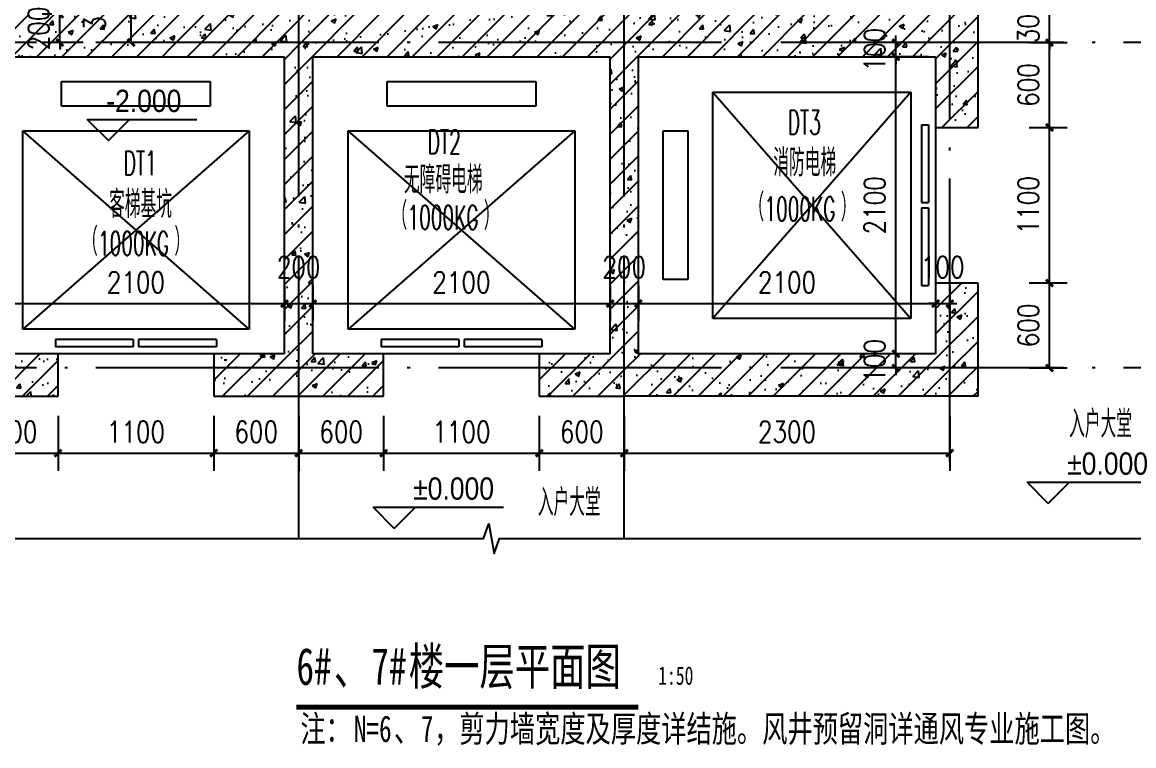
# Model space of a CAD drawing. Extents: x 718358 to 1668613, y -348838 to -159582.
# Drawn here: x 786158 to 794011, y -184164 to -179049 of the extents above; entities that cross this region are included whole.
import ezdxf

# ---------------------------------------------------------------- set-up
doc = ezdxf.new("R2010")
doc.units = 0
doc.header["$LTSCALE"] = 1000
doc.linetypes.add('DOTE', pattern=[2.42, 2, -0.2, 0.02, -0.2])
for name, color, linetype in [('建-尺寸', 73, 'Continuous'), ('建-影线', 8, 'Continuous'), ('建-房间名', 7, 'Continuous'), ('建-柱子', 6, 'Continuous'), ('建-标高', 3, 'Continuous'), ('建-楼梯', 4, 'Continuous'), ('建-符号', 3, 'Continuous'), ('建-符号说明', 7, 'Continuous'), ('建-轴网', 14, 'DOTE'), ('建-门窗', 4, 'Continuous')]:
    doc.layers.add(name, color=color, linetype=linetype)
doc.styles.add('_TCH_DIM', font='gt单线西文.shx', dxfattribs={"width": 0.8, "bigfont": 'gt单线中文.shx'})
doc.styles.add('DIM_FONT', font='SIMPLEX.shx', dxfattribs={"width": 0.8, "bigfont": 'GBCBIG.shx'})
doc.styles.add('黑体字', font='simhei.ttf', dxfattribs={"width": 0.7})
doc.dimstyles.new('DIMN50', dxfattribs={"dimscale": 0.5, "dimtxt": 300, "dimasz": 100, "dimexe": 250, "dimexo": 300, "dimgap": 150, "dimtad": 1, "dimdec": 0, "dimzin": 0, "dimdsep": 46, "dimtxsty": 'DIM_FONT', "dimblk": 'ARCHTICK', "dimcen": 0.09, "dimdle": 1, "dimclrt": 7, "dimazin": 2, "dimtfac": 1, "dimtdec": 0, "dimtix": 1, "dimtmove": 2, "dimatfit": 3, "dimldrblk": 'ARCHTICK', "dimfxl": 1, "dimtolj": 1, "dimtzin": 0, "dimarcsym": 0})
pattern_1 = [(45, (0, 0), (-88.388348, 88.388348), []), (50, (0, 0), (358.63009, -31.37607), [37.5, -412.5]), (355, (0, 0), (-69.37567, 376.09607), [30, -330]), (100.4514, (29.9, -2.6), (289.25469, 344.71977), [31.8701, -350.57106]), (46.1842, (0, 100), (533.62052, -82.7595), [56.25, -618.75]), (96.6356, (44.47, 93.1), (467.33135, 487.05894), [47.80514, -525.8565]), (351.1842, (0, 100), (467.33097, 487.0593), [45, -495]), (21, (50, 75), (298.45353, -201.30945), [37.5, -412.5]), (326, (50, 75), (121.65767, 362.57502), [30, -330]), (71.4514, (74.87, 58.22), (420.11131, 161.26525), [31.8701, -350.57106]), (37.5, (0, 0), (6.079928, 166.446927), [0, -326, 0, -335, 0, -331.25]), (7.5, (0, 0), (131.53477, 197.205856), [0, -191, 0, -318.5, 0, -126.25]), (327.5, (-111.5, 0), (266.911218, -11.277436), [0, -125, 0, -390, 0, -517.5]), (317.5, (-161.5, 0), (291.593085, 50.05249), [0, -162.5, 0, -259, 0, -367.5])]

# ---------------------------------------------------------------- blocks, each defined once
blk = doc.blocks.new('_ArchTick')
at = {"color": 0, "linetype": 'ByBlock', "const_width": 0.4}
blk.add_lwpolyline([(-0.5, -0.5), (0.5, 0.5)], dxfattribs=at)
blk = doc.blocks.new('*D124')
at = {"layer": 'Defpoints', "color": 0, "transparency": 16777216}
for p in [(785910.9, -180761.8), (788010.9, -180761.8), (788010.9, -181038.1)]:
    blk.add_point(p, dxfattribs=at)
at = {"layer": '建-尺寸', "color": 0, "lineweight": -2, "transparency": 16777216}
for p, q in [((785910.9, -180911.8), (785910.9, -181163.1)), ((788010.9, -180911.8), (788010.9, -181163.1)), ((785910.4, -181038.1), (788011.4, -181038.1))]:
    blk.add_line(p, q, dxfattribs=at)
at = {"layer": '建-尺寸', "color": 0, "lineweight": -2, "transparency": 16777216, "xscale": 50, "yscale": 50, "zscale": 50, "rotation": 180}
blk.add_blockref('_ArchTick', (785910.9, -181038.1), dxfattribs=at)
at = {"layer": '建-尺寸', "color": 0, "lineweight": -2, "transparency": 16777216, "xscale": 50, "yscale": 50, "zscale": 50}
blk.add_blockref('_ArchTick', (788010.9, -181038.1), dxfattribs=at)
at = {"layer": '建-尺寸', "color": 7, "transparency": 16777216, "insert": (786960.9, -180888.1), "char_height": 150, "attachment_point": 5, "style": 'DIM_FONT'}
blk.add_mtext('\\A1;2100', dxfattribs=at)
blk = doc.blocks.new('*D125')
at = {"layer": 'Defpoints', "color": 0, "transparency": 16777216}
for p in [(788010.9, -180761.8), (788210.9, -180761.8), (788210.9, -181038.1)]:
    blk.add_point(p, dxfattribs=at)
at = {"layer": '建-尺寸', "color": 0, "lineweight": -2, "transparency": 16777216}
for p, q in [((788010.9, -180911.8), (788010.9, -181163.1)), ((788210.9, -180911.8), (788210.9, -181163.1)), ((788010.4, -181038.1), (788211.4, -181038.1))]:
    blk.add_line(p, q, dxfattribs=at)
at = {"layer": '建-尺寸', "color": 0, "lineweight": -2, "transparency": 16777216, "xscale": 50, "yscale": 50, "zscale": 50, "rotation": 180}
blk.add_blockref('_ArchTick', (788010.9, -181038.1), dxfattribs=at)
at = {"layer": '建-尺寸', "color": 0, "lineweight": -2, "transparency": 16777216, "xscale": 50, "yscale": 50, "zscale": 50}
blk.add_blockref('_ArchTick', (788210.9, -181038.1), dxfattribs=at)
at = {"layer": '建-尺寸', "color": 7, "transparency": 16777216, "insert": (788110.9, -180780.6), "char_height": 150, "attachment_point": 5, "style": 'DIM_FONT'}
blk.add_mtext('\\A1;200', dxfattribs=at)
blk = doc.blocks.new('*D126')
at = {"layer": 'Defpoints', "color": 0, "transparency": 16777216}
for p in [(788210.9, -180761.8), (790310.9, -180761.8), (790310.9, -181038.1)]:
    blk.add_point(p, dxfattribs=at)
at = {"layer": '建-尺寸', "color": 0, "lineweight": -2, "transparency": 16777216}
for p, q in [((788210.9, -180911.8), (788210.9, -181163.1)), ((790310.9, -180911.8), (790310.9, -181163.1)), ((788210.4, -181038.1), (790311.4, -181038.1))]:
    blk.add_line(p, q, dxfattribs=at)
at = {"layer": '建-尺寸', "color": 0, "lineweight": -2, "transparency": 16777216, "xscale": 50, "yscale": 50, "zscale": 50, "rotation": 180}
blk.add_blockref('_ArchTick', (788210.9, -181038.1), dxfattribs=at)
at = {"layer": '建-尺寸', "color": 0, "lineweight": -2, "transparency": 16777216, "xscale": 50, "yscale": 50, "zscale": 50}
blk.add_blockref('_ArchTick', (790310.9, -181038.1), dxfattribs=at)
at = {"layer": '建-尺寸', "color": 7, "transparency": 16777216, "insert": (789260.9, -180888.1), "char_height": 150, "attachment_point": 5, "style": 'DIM_FONT'}
blk.add_mtext('\\A1;2100', dxfattribs=at)
blk = doc.blocks.new('*D127')
at = {"layer": 'Defpoints', "color": 0, "transparency": 16777216}
for p in [(790310.9, -180761.8), (790510.9, -180761.8), (790510.9, -181038.1)]:
    blk.add_point(p, dxfattribs=at)
at = {"layer": '建-尺寸', "color": 0, "lineweight": -2, "transparency": 16777216}
for p, q in [((790310.9, -180911.8), (790310.9, -181163.1)), ((790510.9, -180911.8), (790510.9, -181163.1)), ((790310.4, -181038.1), (790511.4, -181038.1))]:
    blk.add_line(p, q, dxfattribs=at)
at = {"layer": '建-尺寸', "color": 0, "lineweight": -2, "transparency": 16777216, "xscale": 50, "yscale": 50, "zscale": 50, "rotation": 180}
blk.add_blockref('_ArchTick', (790310.9, -181038.1), dxfattribs=at)
at = {"layer": '建-尺寸', "color": 0, "lineweight": -2, "transparency": 16777216, "xscale": 50, "yscale": 50, "zscale": 50}
blk.add_blockref('_ArchTick', (790510.9, -181038.1), dxfattribs=at)
at = {"layer": '建-尺寸', "color": 7, "transparency": 16777216, "insert": (790410.9, -180780.6), "char_height": 150, "attachment_point": 5, "style": 'DIM_FONT'}
blk.add_mtext('\\A1;200', dxfattribs=at)
blk = doc.blocks.new('*D128')
at = {"layer": 'Defpoints', "color": 0, "transparency": 16777216}
for p in [(790510.9, -180761.8), (792610.9, -180761.8), (792610.9, -181038.1)]:
    blk.add_point(p, dxfattribs=at)
at = {"layer": '建-尺寸', "color": 0, "lineweight": -2, "transparency": 16777216}
for p, q in [((790510.9, -180911.8), (790510.9, -181163.1)), ((792610.9, -180911.8), (792610.9, -181163.1)), ((790510.4, -181038.1), (792611.4, -181038.1))]:
    blk.add_line(p, q, dxfattribs=at)
at = {"layer": '建-尺寸', "color": 0, "lineweight": -2, "transparency": 16777216, "xscale": 50, "yscale": 50, "zscale": 50, "rotation": 180}
blk.add_blockref('_ArchTick', (790510.9, -181038.1), dxfattribs=at)
at = {"layer": '建-尺寸', "color": 0, "lineweight": -2, "transparency": 16777216, "xscale": 50, "yscale": 50, "zscale": 50}
blk.add_blockref('_ArchTick', (792610.9, -181038.1), dxfattribs=at)
at = {"layer": '建-尺寸', "color": 7, "transparency": 16777216, "insert": (791560.9, -180888.1), "char_height": 150, "attachment_point": 5, "style": 'DIM_FONT'}
blk.add_mtext('\\A1;2100', dxfattribs=at)
blk = doc.blocks.new('*D129')
at = {"layer": 'Defpoints', "color": 0, "transparency": 16777216}
for p in [(792610.9, -180761.8), (792710.9, -180761.8), (792710.9, -181038.1)]:
    blk.add_point(p, dxfattribs=at)
at = {"layer": '建-尺寸', "color": 0, "lineweight": -2, "transparency": 16777216}
for p, q in [((792610.9, -180911.8), (792610.9, -181163.1)), ((792710.9, -180911.8), (792710.9, -181163.1)), ((792610.9, -181038.1), (792560.9, -181038.1)), ((792610.9, -181038.1), (792710.9, -181038.1)), ((792710.9, -181038.1), (792760.9, -181038.1))]:
    blk.add_line(p, q, dxfattribs=at)
at = {"layer": '建-尺寸', "color": 0, "lineweight": -2, "transparency": 16777216, "xscale": 50, "yscale": 50, "zscale": 50}
blk.add_blockref('_ArchTick', (792610.9, -181038.1), dxfattribs=at)
at = {"layer": '建-尺寸', "color": 0, "lineweight": -2, "transparency": 16777216, "xscale": 50, "yscale": 50, "zscale": 50, "rotation": 180}
blk.add_blockref('_ArchTick', (792710.9, -181038.1), dxfattribs=at)
at = {"layer": '建-尺寸', "color": 7, "transparency": 16777216, "insert": (792660.9, -180780.6), "char_height": 150, "attachment_point": 5, "style": 'DIM_FONT'}
blk.add_mtext('\\A1;100', dxfattribs=at)
blk = doc.blocks.new('*D130')
at = {"layer": 'Defpoints', "color": 0, "transparency": 16777216}
for p in [(792330.4, -181392.9), (792710.9, -181392.9), (792710.9, -181493)]:
    blk.add_point(p, dxfattribs=at)
at = {"layer": '建-尺寸', "color": 0, "lineweight": -2, "transparency": 16777216}
for p, q in [((792560.9, -181392.9), (792205.4, -181392.9)), ((792330.4, -181392.9), (792330.4, -181342.9)), ((792330.4, -181493), (792330.4, -181392.9)), ((792560.9, -181493), (792205.4, -181493)), ((792330.4, -181493), (792330.4, -181543))]:
    blk.add_line(p, q, dxfattribs=at)
at = {"layer": '建-尺寸', "color": 0, "lineweight": -2, "transparency": 16777216, "xscale": 50, "yscale": 50, "zscale": 50}
for p, rotation in [((792330.4, -181392.9), 270), ((792330.4, -181493), 90)]:
    blk.add_blockref('_ArchTick', p, dxfattribs=dict(at, rotation=rotation))
at = {"layer": '建-尺寸', "color": 7, "transparency": 16777216, "insert": (792180.4, -181442.9), "char_height": 150, "attachment_point": 5, "rotation": 90, "style": 'DIM_FONT'}
blk.add_mtext('\\A1;100', dxfattribs=at)
blk = doc.blocks.new('*D131')
at = {"layer": 'Defpoints', "color": 0, "transparency": 16777216}
for p in [(792330.4, -179292.9), (792710.9, -179292.9), (792710.9, -181392.9)]:
    blk.add_point(p, dxfattribs=at)
at = {"layer": '建-尺寸', "color": 0, "lineweight": -2, "transparency": 16777216}
for p, q in [((792560.9, -179292.9), (792205.4, -179292.9)), ((792330.4, -181393.4), (792330.4, -179292.4)), ((792560.9, -181392.9), (792205.4, -181392.9))]:
    blk.add_line(p, q, dxfattribs=at)
at = {"layer": '建-尺寸', "color": 0, "lineweight": -2, "transparency": 16777216, "xscale": 50, "yscale": 50, "zscale": 50}
for p, rotation in [((792330.4, -179292.9), 90), ((792330.4, -181392.9), 270)]:
    blk.add_blockref('_ArchTick', p, dxfattribs=dict(at, rotation=rotation))
at = {"layer": '建-尺寸', "color": 7, "transparency": 16777216, "insert": (792180.4, -180342.9), "char_height": 150, "attachment_point": 5, "rotation": 90, "style": 'DIM_FONT'}
blk.add_mtext('\\A1;2100', dxfattribs=at)
blk = doc.blocks.new('*D132')
at = {"layer": 'Defpoints', "color": 0, "transparency": 16777216}
for p in [(792330.4, -179192.7), (792710.9, -179192.7), (792710.9, -179292.9)]:
    blk.add_point(p, dxfattribs=at)
at = {"layer": '建-尺寸', "color": 0, "lineweight": -2, "transparency": 16777216}
for p, q in [((792560.9, -179192.7), (792205.4, -179192.7)), ((792330.4, -179192.7), (792330.4, -179142.7)), ((792330.4, -179292.9), (792330.4, -179192.7)), ((792560.9, -179292.9), (792205.4, -179292.9)), ((792330.4, -179292.9), (792330.4, -179342.9))]:
    blk.add_line(p, q, dxfattribs=at)
at = {"layer": '建-尺寸', "color": 0, "lineweight": -2, "transparency": 16777216, "xscale": 50, "yscale": 50, "zscale": 50}
for p, rotation in [((792330.4, -179192.7), 270), ((792330.4, -179292.9), 90)]:
    blk.add_blockref('_ArchTick', p, dxfattribs=dict(at, rotation=rotation))
at = {"layer": '建-尺寸', "color": 7, "transparency": 16777216, "insert": (792180.4, -179242.8), "char_height": 150, "attachment_point": 5, "rotation": 90, "style": 'DIM_FONT'}
blk.add_mtext('\\A1;100', dxfattribs=at)
blk = doc.blocks.new('*D133')
at = {"layer": 'Defpoints', "color": 0, "transparency": 16777216}
for p in [(793121.9, -180892.4), (793415.7, -180892.4), (793121.9, -181492.7)]:
    blk.add_point(p, dxfattribs=at)
at = {"layer": '建-尺寸', "color": 0, "lineweight": -2, "transparency": 16777216}
for p, q in [((793271.9, -180892.4), (793540.7, -180892.4)), ((793415.7, -181493.2), (793415.7, -180891.9)), ((793271.9, -181492.7), (793540.7, -181492.7))]:
    blk.add_line(p, q, dxfattribs=at)
at = {"layer": '建-尺寸', "color": 0, "lineweight": -2, "transparency": 16777216, "xscale": 50, "yscale": 50, "zscale": 50}
for p, rotation in [((793415.7, -180892.4), 90), ((793415.7, -181492.7), 270)]:
    blk.add_blockref('_ArchTick', p, dxfattribs=dict(at, rotation=rotation))
at = {"layer": '建-尺寸', "color": 7, "transparency": 16777216, "insert": (793265.7, -181192.5), "char_height": 150, "attachment_point": 5, "rotation": 90, "style": 'DIM_FONT'}
blk.add_mtext('\\A1;600', dxfattribs=at)
blk = doc.blocks.new('*D134')
at = {"layer": 'Defpoints', "color": 0, "transparency": 16777216}
for p in [(793121.9, -179792.4), (793415.7, -179792.4), (793121.9, -180892.4)]:
    blk.add_point(p, dxfattribs=at)
at = {"layer": '建-尺寸', "color": 0, "lineweight": -2, "transparency": 16777216}
for p, q in [((793271.9, -179792.4), (793540.7, -179792.4)), ((793415.7, -180892.9), (793415.7, -179791.9)), ((793271.9, -180892.4), (793540.7, -180892.4))]:
    blk.add_line(p, q, dxfattribs=at)
at = {"layer": '建-尺寸', "color": 0, "lineweight": -2, "transparency": 16777216, "xscale": 50, "yscale": 50, "zscale": 50}
for p, rotation in [((793415.7, -179792.4), 90), ((793415.7, -180892.4), 270)]:
    blk.add_blockref('_ArchTick', p, dxfattribs=dict(at, rotation=rotation))
at = {"layer": '建-尺寸', "color": 7, "transparency": 16777216, "insert": (793265.7, -180342.4), "char_height": 150, "attachment_point": 5, "rotation": 90, "style": 'DIM_FONT'}
blk.add_mtext('\\A1;1100', dxfattribs=at)
blk = doc.blocks.new('*D135')
at = {"layer": 'Defpoints', "color": 0, "transparency": 16777216}
for p in [(793121.9, -179192.7), (793415.7, -179192.7), (793121.9, -179792.4)]:
    blk.add_point(p, dxfattribs=at)
at = {"layer": '建-尺寸', "color": 0, "lineweight": -2, "transparency": 16777216}
for p, q in [((793271.9, -179192.7), (793540.7, -179192.7)), ((793415.7, -179792.9), (793415.7, -179192.2)), ((793271.9, -179792.4), (793540.7, -179792.4))]:
    blk.add_line(p, q, dxfattribs=at)
at = {"layer": '建-尺寸', "color": 0, "lineweight": -2, "transparency": 16777216, "xscale": 50, "yscale": 50, "zscale": 50}
for p, rotation in [((793415.7, -179192.7), 90), ((793415.7, -179792.4), 270)]:
    blk.add_blockref('_ArchTick', p, dxfattribs=dict(at, rotation=rotation))
at = {"layer": '建-尺寸', "color": 7, "transparency": 16777216, "insert": (793265.7, -179492.5), "char_height": 150, "attachment_point": 5, "rotation": 90, "style": 'DIM_FONT'}
blk.add_mtext('\\A1;600', dxfattribs=at)
blk = doc.blocks.new('*D136')
at = {"layer": 'Defpoints', "color": 0, "transparency": 16777216}
for p in [(793121.9, -178892.4), (793415.7, -178892.4), (793121.9, -179192.7)]:
    blk.add_point(p, dxfattribs=at)
at = {"layer": '建-尺寸', "color": 0, "lineweight": -2, "transparency": 16777216}
for p, q in [((793271.9, -178892.4), (793540.7, -178892.4)), ((793415.7, -178892.4), (793415.7, -178842.4)), ((793415.7, -179192.7), (793415.7, -178892.4)), ((793271.9, -179192.7), (793540.7, -179192.7)), ((793415.7, -179192.7), (793415.7, -179242.7))]:
    blk.add_line(p, q, dxfattribs=at)
at = {"layer": '建-尺寸', "color": 0, "lineweight": -2, "transparency": 16777216, "xscale": 50, "yscale": 50, "zscale": 50}
for p, rotation in [((793415.7, -178892.4), 270), ((793415.7, -179192.7), 90)]:
    blk.add_blockref('_ArchTick', p, dxfattribs=dict(at, rotation=rotation))
at = {"layer": '建-尺寸', "color": 7, "transparency": 16777216, "insert": (793265.7, -179042.5), "char_height": 150, "attachment_point": 5, "rotation": 90, "style": 'DIM_FONT'}
blk.add_mtext('\\A1;300', dxfattribs=at)
blk = doc.blocks.new('*D145')
at = {"layer": 'Defpoints', "color": 0, "transparency": 16777216}
for p in [(790410.9, -181682.4), (792710.9, -181682.4), (792710.9, -182095.4)]:
    blk.add_point(p, dxfattribs=at)
at = {"layer": '建-尺寸', "color": 0, "lineweight": -2, "transparency": 16777216}
for p, q in [((790410.9, -181832.4), (790410.9, -182220.4)), ((792710.9, -181832.4), (792710.9, -182220.4)), ((790410.4, -182095.4), (792711.4, -182095.4))]:
    blk.add_line(p, q, dxfattribs=at)
at = {"layer": '建-尺寸', "color": 0, "lineweight": -2, "transparency": 16777216, "xscale": 50, "yscale": 50, "zscale": 50, "rotation": 180}
blk.add_blockref('_ArchTick', (790410.9, -182095.4), dxfattribs=at)
at = {"layer": '建-尺寸', "color": 0, "lineweight": -2, "transparency": 16777216, "xscale": 50, "yscale": 50, "zscale": 50}
blk.add_blockref('_ArchTick', (792710.9, -182095.4), dxfattribs=at)
at = {"layer": '建-尺寸', "color": 7, "transparency": 16777216, "insert": (791560.9, -181945.4), "char_height": 150, "attachment_point": 5, "style": 'DIM_FONT'}
blk.add_mtext('\\A1;2300', dxfattribs=at)
blk = doc.blocks.new('*D146')
at = {"layer": 'Defpoints', "color": 0, "transparency": 16777216}
for p in [(789810.9, -181682.4), (790410.9, -181682.4), (790410.9, -182095.4)]:
    blk.add_point(p, dxfattribs=at)
at = {"layer": '建-尺寸', "color": 0, "lineweight": -2, "transparency": 16777216}
for p, q in [((789810.9, -181832.4), (789810.9, -182220.4)), ((790410.9, -181832.4), (790410.9, -182220.4)), ((789810.4, -182095.4), (790411.4, -182095.4))]:
    blk.add_line(p, q, dxfattribs=at)
at = {"layer": '建-尺寸', "color": 0, "lineweight": -2, "transparency": 16777216, "xscale": 50, "yscale": 50, "zscale": 50, "rotation": 180}
blk.add_blockref('_ArchTick', (789810.9, -182095.4), dxfattribs=at)
at = {"layer": '建-尺寸', "color": 0, "lineweight": -2, "transparency": 16777216, "xscale": 50, "yscale": 50, "zscale": 50}
blk.add_blockref('_ArchTick', (790410.9, -182095.4), dxfattribs=at)
at = {"layer": '建-尺寸', "color": 7, "transparency": 16777216, "insert": (790110.9, -181945.4), "char_height": 150, "attachment_point": 5, "style": 'DIM_FONT'}
blk.add_mtext('\\A1;600', dxfattribs=at)
blk = doc.blocks.new('*D147')
at = {"layer": 'Defpoints', "color": 0, "transparency": 16777216}
for p in [(788710.9, -181682.4), (789810.9, -181682.4), (789810.9, -182095.4)]:
    blk.add_point(p, dxfattribs=at)
at = {"layer": '建-尺寸', "color": 0, "lineweight": -2, "transparency": 16777216}
for p, q in [((788710.9, -181832.4), (788710.9, -182220.4)), ((789810.9, -181832.4), (789810.9, -182220.4)), ((788710.4, -182095.4), (789811.4, -182095.4))]:
    blk.add_line(p, q, dxfattribs=at)
at = {"layer": '建-尺寸', "color": 0, "lineweight": -2, "transparency": 16777216, "xscale": 50, "yscale": 50, "zscale": 50, "rotation": 180}
blk.add_blockref('_ArchTick', (788710.9, -182095.4), dxfattribs=at)
at = {"layer": '建-尺寸', "color": 0, "lineweight": -2, "transparency": 16777216, "xscale": 50, "yscale": 50, "zscale": 50}
blk.add_blockref('_ArchTick', (789810.9, -182095.4), dxfattribs=at)
at = {"layer": '建-尺寸', "color": 7, "transparency": 16777216, "insert": (789260.9, -181945.4), "char_height": 150, "attachment_point": 5, "style": 'DIM_FONT'}
blk.add_mtext('\\A1;1100', dxfattribs=at)
blk = doc.blocks.new('*D148')
at = {"layer": 'Defpoints', "color": 0, "transparency": 16777216}
for p in [(788110.9, -181682.4), (788710.9, -181682.4), (788710.9, -182095.4)]:
    blk.add_point(p, dxfattribs=at)
at = {"layer": '建-尺寸', "color": 0, "lineweight": -2, "transparency": 16777216}
for p, q in [((788110.9, -181832.4), (788110.9, -182220.4)), ((788710.9, -181832.4), (788710.9, -182220.4)), ((788110.4, -182095.4), (788711.4, -182095.4))]:
    blk.add_line(p, q, dxfattribs=at)
at = {"layer": '建-尺寸', "color": 0, "lineweight": -2, "transparency": 16777216, "xscale": 50, "yscale": 50, "zscale": 50, "rotation": 180}
blk.add_blockref('_ArchTick', (788110.9, -182095.4), dxfattribs=at)
at = {"layer": '建-尺寸', "color": 0, "lineweight": -2, "transparency": 16777216, "xscale": 50, "yscale": 50, "zscale": 50}
blk.add_blockref('_ArchTick', (788710.9, -182095.4), dxfattribs=at)
at = {"layer": '建-尺寸', "color": 7, "transparency": 16777216, "insert": (788410.9, -181945.4), "char_height": 150, "attachment_point": 5, "style": 'DIM_FONT'}
blk.add_mtext('\\A1;600', dxfattribs=at)
blk = doc.blocks.new('*D149')
at = {"layer": 'Defpoints', "color": 0, "transparency": 16777216}
for p in [(787510.9, -181682.4), (788110.9, -181682.4), (788110.9, -182095.4)]:
    blk.add_point(p, dxfattribs=at)
at = {"layer": '建-尺寸', "color": 0, "lineweight": -2, "transparency": 16777216}
for p, q in [((787510.9, -181832.4), (787510.9, -182220.4)), ((788110.9, -181832.4), (788110.9, -182220.4)), ((787510.4, -182095.4), (788111.4, -182095.4))]:
    blk.add_line(p, q, dxfattribs=at)
at = {"layer": '建-尺寸', "color": 0, "lineweight": -2, "transparency": 16777216, "xscale": 50, "yscale": 50, "zscale": 50, "rotation": 180}
blk.add_blockref('_ArchTick', (787510.9, -182095.4), dxfattribs=at)
at = {"layer": '建-尺寸', "color": 0, "lineweight": -2, "transparency": 16777216, "xscale": 50, "yscale": 50, "zscale": 50}
blk.add_blockref('_ArchTick', (788110.9, -182095.4), dxfattribs=at)
at = {"layer": '建-尺寸', "color": 7, "transparency": 16777216, "insert": (787810.9, -181945.4), "char_height": 150, "attachment_point": 5, "style": 'DIM_FONT'}
blk.add_mtext('\\A1;600', dxfattribs=at)
blk = doc.blocks.new('*D150')
at = {"layer": 'Defpoints', "color": 0, "transparency": 16777216}
for p in [(786410.9, -181682.4), (787510.9, -181682.4), (787510.9, -182095.4)]:
    blk.add_point(p, dxfattribs=at)
at = {"layer": '建-尺寸', "color": 0, "lineweight": -2, "transparency": 16777216}
for p, q in [((786410.9, -181832.4), (786410.9, -182220.4)), ((787510.9, -181832.4), (787510.9, -182220.4)), ((786410.4, -182095.4), (787511.4, -182095.4))]:
    blk.add_line(p, q, dxfattribs=at)
at = {"layer": '建-尺寸', "color": 0, "lineweight": -2, "transparency": 16777216, "xscale": 50, "yscale": 50, "zscale": 50, "rotation": 180}
blk.add_blockref('_ArchTick', (786410.9, -182095.4), dxfattribs=at)
at = {"layer": '建-尺寸', "color": 0, "lineweight": -2, "transparency": 16777216, "xscale": 50, "yscale": 50, "zscale": 50}
blk.add_blockref('_ArchTick', (787510.9, -182095.4), dxfattribs=at)
at = {"layer": '建-尺寸', "color": 7, "transparency": 16777216, "insert": (786960.9, -181945.4), "char_height": 150, "attachment_point": 5, "style": 'DIM_FONT'}
blk.add_mtext('\\A1;1100', dxfattribs=at)
blk = doc.blocks.new('*D151')
at = {"layer": 'Defpoints', "color": 0, "transparency": 16777216}
for p in [(785810.9, -181682.4), (786410.9, -181682.4), (786410.9, -182095.4)]:
    blk.add_point(p, dxfattribs=at)
at = {"layer": '建-尺寸', "color": 0, "lineweight": -2, "transparency": 16777216}
for p, q in [((785810.9, -181832.4), (785810.9, -182220.4)), ((786410.9, -181832.4), (786410.9, -182220.4)), ((785810.4, -182095.4), (786411.4, -182095.4))]:
    blk.add_line(p, q, dxfattribs=at)
at = {"layer": '建-尺寸', "color": 0, "lineweight": -2, "transparency": 16777216, "xscale": 50, "yscale": 50, "zscale": 50, "rotation": 180}
blk.add_blockref('_ArchTick', (785810.9, -182095.4), dxfattribs=at)
at = {"layer": '建-尺寸', "color": 0, "lineweight": -2, "transparency": 16777216, "xscale": 50, "yscale": 50, "zscale": 50}
blk.add_blockref('_ArchTick', (786410.9, -182095.4), dxfattribs=at)
at = {"layer": '建-尺寸', "color": 7, "transparency": 16777216, "insert": (786110.9, -181945.4), "char_height": 150, "attachment_point": 5, "style": 'DIM_FONT'}
blk.add_mtext('\\A1;600', dxfattribs=at)
blk = doc.blocks.new('*D159')
at = {"layer": 'Defpoints', "color": 0, "transparency": 16777216}
for p in [(786423.6, -178992.9), (786737.4, -178992.9), (786737.4, -179192.7)]:
    blk.add_point(p, dxfattribs=at)
at = {"layer": '建-尺寸', "color": 0, "lineweight": -2, "transparency": 16777216}
for p, q in [((786423.6, -178992.9), (786423.6, -178942.9)), ((786587.4, -178992.9), (786298.6, -178992.9)), ((786423.6, -179192.7), (786423.6, -178992.9)), ((786587.4, -179192.7), (786298.6, -179192.7)), ((786423.6, -179192.7), (786423.6, -179242.7))]:
    blk.add_line(p, q, dxfattribs=at)
at = {"layer": '建-尺寸', "color": 0, "lineweight": -2, "transparency": 16777216, "xscale": 50, "yscale": 50, "zscale": 50}
for p, rotation in [((786423.6, -178992.9), 270), ((786423.6, -179192.7), 90)]:
    blk.add_blockref('_ArchTick', p, dxfattribs=dict(at, rotation=rotation))
at = {"layer": '建-尺寸', "color": 7, "transparency": 16777216, "insert": (786273.6, -179092.8), "char_height": 150, "attachment_point": 5, "rotation": 90, "style": 'DIM_FONT'}
blk.add_mtext('\\A1;200', dxfattribs=at)
blk = doc.blocks.new('*D172')
at = {"layer": 'Defpoints', "color": 0, "transparency": 16777216}
for p in [(786926.4, -178892.9), (787240.2, -178892.9), (787240.2, -179192.7)]:
    blk.add_point(p, dxfattribs=at)
at = {"layer": '建-尺寸', "color": 0, "lineweight": -2, "transparency": 16777216}
for p, q in [((787090.2, -178892.9), (786801.4, -178892.9)), ((786926.4, -179193.2), (786926.4, -178892.4)), ((787090.2, -179192.7), (786801.4, -179192.7))]:
    blk.add_line(p, q, dxfattribs=at)
at = {"layer": '建-尺寸', "color": 0, "lineweight": -2, "transparency": 16777216, "xscale": 50, "yscale": 50, "zscale": 50}
for p, rotation in [((786926.4, -178892.9), 90), ((786926.4, -179192.7), 270)]:
    blk.add_blockref('_ArchTick', p, dxfattribs=dict(at, rotation=rotation))
at = {"layer": '建-尺寸', "color": 7, "transparency": 16777216, "insert": (786668.9, -178954.2), "char_height": 150, "attachment_point": 5, "rotation": 90, "style": 'DIM_FONT'}
blk.add_mtext('\\A1;300', dxfattribs=at)

msp = doc.modelspace()

# ---------------------------------------------------------------- hatches: boundary and pattern name
at = {"layer": '建-影线'}
h = msp.add_hatch(dxfattribs=at)
h.set_pattern_fill('钢筋混凝土', color=256, scale=50, style=0)
h.set_pattern_definition(pattern_1)
h.paths.add_polyline_path([(785610.9, -178992.9), (785910.9, -179292.9), (787210.9, -179292.9), (787210.9, -178992.9)])
h = msp.add_hatch(dxfattribs=at)
h.set_pattern_fill('钢筋混凝土', color=256, scale=50, style=0)
h.set_pattern_definition(pattern_1)
h.paths.add_polyline_path([(787210.9, -178992.9), (787210.9, -179292.9), (788010.9, -179292.9), (788111, -179192.9), (788111.2, -178992.9)])
h = msp.add_hatch(dxfattribs=at)
h.set_pattern_fill('钢筋混凝土', color=256, scale=50, style=0)
h.set_pattern_definition(pattern_1)
h.paths.add_polyline_path([(788111, -179192.9), (788210.9, -179292.9), (790310.9, -179292.9), (790411, -179192.9), (790411.2, -178992.9), (788111.2, -178992.9)])
h = msp.add_hatch(dxfattribs=at)
h.set_pattern_fill('钢筋混凝土', color=256, scale=50, style=0)
h.set_pattern_definition(pattern_1)
h.paths.add_polyline_path([(790411, -179192.9), (790510.9, -179292.9), (792610.9, -179292.9), (792910.9, -178992.9), (790411.2, -178992.9)])
h = msp.add_hatch(dxfattribs=at)
h.set_pattern_fill('钢筋混凝土', color=256, scale=50, style=0)
h.set_pattern_definition(pattern_1)
h.paths.add_polyline_path([(792610.9, -179292.9), (792610.9, -179792.7), (792910.9, -179792.7), (792910.9, -178992.9)])
h = msp.add_hatch(dxfattribs=at)
h.set_pattern_fill('钢筋混凝土', color=256, scale=50, style=0)
h.set_pattern_definition(pattern_1)
h.paths.add_polyline_path([(788111, -181492.9), (788210.9, -181392.9), (788210.9, -179292.9), (788111, -179192.9), (788010.9, -179292.9), (788010.9, -181392.9)])
h = msp.add_hatch(dxfattribs=at)
h.set_pattern_fill('钢筋混凝土', color=256, scale=50, style=0)
h.set_pattern_definition(pattern_1)
h.paths.add_polyline_path([(790411, -181492.9), (790510.9, -181392.9), (790510.9, -179292.9), (790411, -179192.9), (790310.9, -179292.9), (790310.9, -181392.9)])
h = msp.add_hatch(dxfattribs=at)
h.set_pattern_fill('钢筋混凝土', color=256, scale=50, style=0)
h.set_pattern_definition(pattern_1)
h.paths.add_polyline_path([(792910.9, -181692.9), (792910.9, -180892.7), (792610.9, -180892.7), (792610.9, -181392.9)])
h = msp.add_hatch(dxfattribs=at)
h.set_pattern_fill('钢筋混凝土', color=256, scale=50, style=0)
h.set_pattern_definition(pattern_1)
h.paths.add_polyline_path([(785610.9, -181692.9), (786410.9, -181692.9), (786410.9, -181392.9), (785910.9, -181392.9)])
h = msp.add_hatch(dxfattribs=at)
h.set_pattern_fill('钢筋混凝土', color=256, scale=50, style=0)
h.set_pattern_definition(pattern_1)
h.paths.add_polyline_path([(788010.9, -181392.9), (787510.9, -181392.9), (787510.9, -181692.9), (788111.2, -181692.9), (788111, -181492.9)])
h = msp.add_hatch(dxfattribs=at)
h.set_pattern_fill('钢筋混凝土', color=256, scale=50, style=0)
h.set_pattern_definition(pattern_1)
h.paths.add_polyline_path([(788111.2, -181692.9), (788710.9, -181692.9), (788710.9, -181392.9), (788210.9, -181392.9), (788111, -181492.9)])
h = msp.add_hatch(dxfattribs=at)
h.set_pattern_fill('钢筋混凝土', color=256, scale=50, style=0)
h.set_pattern_definition(pattern_1)
h.paths.add_polyline_path([(790310.9, -181392.9), (789810.9, -181392.9), (789810.9, -181692.9), (790411.2, -181692.9), (790411, -181492.9)])
h = msp.add_hatch(dxfattribs=at)
h.set_pattern_fill('钢筋混凝土', color=256, scale=50, style=0)
h.set_pattern_definition(pattern_1)
h.paths.add_polyline_path([(792910.9, -181692.9), (792610.9, -181392.9), (790510.9, -181392.9), (790411, -181492.9), (790411.2, -181692.9)])

# ---------------------------------------------------------------- linework, layer by layer
at = {"layer": '建-柱子'}
for p, q in [((792910.9, -179792.7), (792910.9, -178992.9)), ((785910.9, -179292.9), (787210.9, -179292.9)), ((787210.9, -179292.9), (788010.9, -179292.9)), ((788010.9, -181392.9), (788010.9, -179292.9)), ((788210.9, -181392.9), (788210.9, -179292.9)), ((788210.9, -179292.9), (790310.9, -179292.9)), ((790310.9, -181392.9), (790310.9, -179292.9)), ((790510.9, -181392.9), (790510.9, -179292.9)), ((790510.9, -179292.9), (792610.9, -179292.9)), ((792610.9, -179292.9), (792610.9, -179792.7)), ((792610.9, -179792.7), (792910.9, -179792.7)), ((792910.9, -180892.7), (792610.9, -180892.7)), ((792610.9, -180892.7), (792610.9, -181392.9)), ((792910.9, -181692.9), (792910.9, -180892.7)), ((786410.9, -181392.9), (785910.9, -181392.9)), ((786410.9, -181692.9), (786410.9, -181392.9)), ((788010.9, -181392.9), (787510.9, -181392.9)), ((787510.9, -181392.9), (787510.9, -181692.9)), ((788710.9, -181392.9), (788210.9, -181392.9)), ((788710.9, -181692.9), (788710.9, -181392.9)), ((790310.9, -181392.9), (789810.9, -181392.9)), ((789810.9, -181392.9), (789810.9, -181692.9)), ((792610.9, -181392.9), (790510.9, -181392.9)), ((785610.9, -181692.9), (786410.9, -181692.9)), ((787510.9, -181692.9), (788111.2, -181692.9)), ((788111.2, -181692.9), (788710.9, -181692.9)), ((789810.9, -181692.9), (790411.2, -181692.9)), ((792910.9, -181692.9), (790411.2, -181692.9))]:
    msp.add_line(p, q, dxfattribs=at)
at = {"layer": '建-标高'}
for p, q in [((786766.5, -179886), (786616.5, -179736)), ((786616.5, -179736), (787390.5, -179736)), ((786766.5, -179886), (786916.5, -179736)), ((793407.2, -182450.3), (793257.2, -182300.3)), ((793257.2, -182300.3), (794179.4, -182300.3)), ((793407.2, -182450.3), (793557.2, -182300.3)), ((788786.6, -182627.1), (788636.6, -182477.1)), ((788636.6, -182477.1), (789558.8, -182477.1)), ((788786.6, -182627.1), (788936.6, -182477.1))]:
    msp.add_line(p, q, dxfattribs=at)
at = {"layer": '建-楼梯'}
for p, q in [((786435.9, -179642.7), (786435.9, -179467.7)), ((786435.9, -179467.7), (787485.9, -179467.7)), ((787485.9, -179467.7), (787485.9, -179642.7)), ((788735.9, -179642.7), (788735.9, -179467.7)), ((788735.9, -179467.7), (789785.9, -179467.7)), ((789785.9, -179467.7), (789785.9, -179642.7)), ((791035.9, -179542.7), (792435.9, -179542.7)), ((791035.9, -181142.7), (791035.9, -179542.7)), ((791035.9, -179542.7), (792435.9, -181142.7)), ((792435.9, -179542.7), (791035.9, -181142.7)), ((792435.9, -179542.7), (792435.9, -181142.7)), ((787485.9, -179642.7), (786435.9, -179642.7)), ((789785.9, -179642.7), (788735.9, -179642.7)), ((786160.9, -181217.7), (786160.9, -179817.7)), ((786160.9, -179817.7), (787760.9, -179817.7)), ((787760.9, -179817.7), (786160.9, -181217.7)), ((787760.9, -181217.7), (786160.9, -179817.7)), ((787760.9, -179817.7), (787760.9, -181217.7)), ((788460.9, -181217.7), (788460.9, -179817.7)), ((788460.9, -179817.7), (790060.9, -179817.7)), ((790060.9, -179817.7), (788460.9, -181217.7)), ((790060.9, -181217.7), (788460.9, -179817.7)), ((790060.9, -179817.7), (790060.9, -181217.7)), ((790685.9, -179817.7), (790860.9, -179817.7)), ((790685.9, -180867.7), (790685.9, -179817.7)), ((790860.9, -179817.7), (790860.9, -180867.7)), ((790860.9, -180867.7), (790685.9, -180867.7)), ((792435.9, -181142.7), (791035.9, -181142.7)), ((787760.9, -181217.7), (786160.9, -181217.7)), ((790060.9, -181217.7), (788460.9, -181217.7))]:
    msp.add_line(p, q, dxfattribs=at)
at = {"layer": '建-符号'}
msp.add_lwpolyline([(783007.6, -182699.9), (789416.5, -182699.9), (789454.7, -182594.9), (789491.8, -182804.9), (789529, -182699.9), (795937.9, -182699.9)], dxfattribs=at)
at = {"layer": '建-符号', "const_width": 35}
msp.add_lwpolyline([(788095.1, -183890.4), (790510.7, -183890.4)], dxfattribs=at)
at = {"layer": '建-轴网'}
for p, q in [((788110.9, -182699.9), (788110.9, -175785)), ((790410.9, -182699.9), (790410.9, -175785)), ((792710.9, -182154.8), (792710.9, -175785)), ((795937.9, -179192.7), (783007.6, -179192.7)), ((795937.9, -181492.7), (783007.6, -181492.7))]:
    msp.add_line(p, q, dxfattribs=at)
at = {"layer": '建-门窗'}
for p, q in [((792510.9, -179774.4), (792510.9, -180324.4)), ((792510.9, -179774.4), (792560.9, -179774.4)), ((792560.9, -179774.4), (792560.9, -180324.4)), ((792610.9, -179792.7), (792610.9, -180892.7)), ((792510.9, -180324.4), (792560.9, -180324.4)), ((792510.9, -180361), (792560.9, -180361)), ((792510.9, -180361), (792510.9, -180911)), ((792560.9, -180361), (792560.9, -180911)), ((792510.9, -180911), (792560.9, -180911)), ((786392.6, -181292.9), (786392.6, -181342.9)), ((786942.6, -181292.9), (786392.6, -181292.9)), ((786942.6, -181292.9), (786942.6, -181342.9)), ((787529.2, -181292.9), (786979.2, -181292.9)), ((786979.2, -181292.9), (786979.2, -181342.9)), ((787529.2, -181292.9), (787529.2, -181342.9)), ((788692.6, -181292.9), (788692.6, -181342.9)), ((789242.6, -181292.9), (788692.6, -181292.9)), ((789242.6, -181292.9), (789242.6, -181342.9)), ((789829.2, -181292.9), (789279.2, -181292.9)), ((789279.2, -181292.9), (789279.2, -181342.9)), ((789829.2, -181292.9), (789829.2, -181342.9)), ((786942.6, -181342.9), (786392.6, -181342.9)), ((787510.9, -181392.9), (786410.9, -181392.9)), ((787529.2, -181342.9), (786979.2, -181342.9)), ((789242.6, -181342.9), (788692.6, -181342.9)), ((789810.9, -181392.9), (788710.9, -181392.9)), ((789829.2, -181342.9), (789279.2, -181342.9))]:
    msp.add_line(p, q, dxfattribs=at)

# ---------------------------------------------------------------- texts
at = {"layer": '建-房间名', "style": 'DIM_FONT'}
for s, height, width, p in [('DT3', 170, 0.564706, (791565.7, -179841.5)), ('DT2', 170, 0.564706, (789022.1, -179980.2)), ('DT1', 170, 0.564706, (786873.9, -180129.8)), ('消防电梯', 192.91, 0.8, (791464, -180139)), ('无障碍电梯', 192.91, 0.8, (788854.7, -180259.4)), ('客梯基坑', 192.91, 0.8, (786771, -180432.3)), ('（', 192.9, 0.8, (788767.2, -180513.7)), ('）', 192.9, 0.8, (789419, -180513.7)), ('（', 192.9, 0.8, (791288.9, -180453.9)), ('1000KG', 170, 0.564706, (791401.3, -180453.9)), ('）', 192.9, 0.8, (791940.7, -180453.9)), ('1000KG', 170, 0.564706, (788879.5, -180513.7)), ('（', 192.9, 0.8, (786580.7, -180697.2)), ('1000KG', 170, 0.564706, (786693, -180697.2)), ('）', 192.9, 0.8, (787232.4, -180697.2)), ('入户大堂', 192.91, 0.8, (793553.8, -181986.2)), ('入户大堂', 192.91, 0.8, (789800.2, -182540.5))]:
    msp.add_text(s, height=height, dxfattribs=dict(at, width=width)).set_placement(p)
at = {"layer": '建-标高', "style": '_TCH_DIM', "width": 0.888889}
for s, p in [('-2.000', (786751.5, -179683.5)), ('%%P0.000', (793540.4, -182247.8)), ('%%P0.000', (788919.8, -182424.6))]:
    msp.add_text(s, height=157.5, dxfattribs=at).set_placement(p)
at = {"layer": '建-符号说明', "style": '黑体字', "width": 0.7}
for s, height, p in [('楼一层平面图', 261.39, (788889.1, -183733.3)), ('6#', 261.39, (788095.1, -183733.3)), ('7#', 261.39, (788624.4, -183733.3)), ('1:50', 130.7, (790650.7, -183733.3)), ('、', 261.4, (788359.8, -183733.3)), ('注：', 186.71, (788122.9, -184137.1)), ('N=6', 186.71, (788501, -184137.1)), ('7', 186.7, (788973.6, -184137.1)), ('，剪力墙宽度及厚度详结施。风井预留洞详通风专业施工图。', 186.709, (789068.1, -184137.1)), ('、', 186.7, (788784.5, -184137.1))]:
    msp.add_text(s, height=height, dxfattribs=at).set_placement(p)

# ---------------------------------------------------------------- dimensions: what is measured, and where the dimension line sits
at = {"layer": '建-尺寸'}
for base, p1, p2, angle, picture, middle in [((786926.4, -178892.9), (787240.2, -179192.7), (787240.2, -178892.9), 90, '*D172', (786668.9, -178954.2)), ((788210.9, -181038.1), (788010.9, -180761.8), (788210.9, -180761.8), 0, '*D125', (788110.9, -180780.6)), ((790510.9, -181038.1), (790310.9, -180761.8), (790510.9, -180761.8), 0, '*D127', (790410.9, -180780.6)), ((792710.9, -181038.1), (792610.9, -180761.8), (792710.9, -180761.8), 0, '*D129', (792660.9, -180780.6))]:
    dim = msp.add_linear_dim(base=base, p1=p1, p2=p2, angle=angle, dimstyle='DIMN50', dxfattribs=at)
    dim.commit()
    dim.dimension.update_dxf_attribs({"geometry": picture, "text_midpoint": middle, "dimtype": 161})
for p1, p2, distance, picture, middle in [((793121.9, -179192.7), (793121.9, -178892.4), -293.9, '*D136', (793265.7, -179042.5)), ((786737.4, -179192.7), (786737.4, -178992.9), 313.8, '*D159', (786273.6, -179092.8)), ((792710.9, -179292.9), (792710.9, -179192.7), 380.5, '*D132', (792180.4, -179242.8)), ((793121.9, -179792.4), (793121.9, -179192.7), -293.9, '*D135', (793265.7, -179492.5)), ((792710.9, -181392.9), (792710.9, -179292.9), 380.5, '*D131', (792180.4, -180342.9)), ((793121.9, -180892.4), (793121.9, -179792.4), -293.9, '*D134', (793265.7, -180342.4)), ((785910.9, -180761.8), (788010.9, -180761.8), -276.3, '*D124', (786960.9, -180888.1)), ((788210.9, -180761.8), (790310.9, -180761.8), -276.3, '*D126', (789260.9, -180888.1)), ((790510.9, -180761.8), (792610.9, -180761.8), -276.3, '*D128', (791560.9, -180888.1)), ((793121.9, -181492.7), (793121.9, -180892.4), -293.9, '*D133', (793265.7, -181192.5)), ((792710.9, -181493), (792710.9, -181392.9), 380.5, '*D130', (792180.4, -181442.9)), ((785810.9, -181682.4), (786410.9, -181682.4), -413.1, '*D151', (786110.9, -181945.4)), ((786410.9, -181682.4), (787510.9, -181682.4), -413.1, '*D150', (786960.9, -181945.4)), ((787510.9, -181682.4), (788110.9, -181682.4), -413.1, '*D149', (787810.9, -181945.4)), ((788110.9, -181682.4), (788710.9, -181682.4), -413.1, '*D148', (788410.9, -181945.4)), ((788710.9, -181682.4), (789810.9, -181682.4), -413.1, '*D147', (789260.9, -181945.4)), ((789810.9, -181682.4), (790410.9, -181682.4), -413.1, '*D146', (790110.9, -181945.4)), ((790410.9, -181682.4), (792710.9, -181682.4), -413.1, '*D145', (791560.9, -181945.4))]:
    dim = msp.add_aligned_dim(p1=p1, p2=p2, distance=distance, dimstyle='DIMN50', dxfattribs=at)
    dim.commit()
    dim.dimension.update_dxf_attribs({"geometry": picture, "text_midpoint": middle})

doc.saveas('drawing.dxf')
